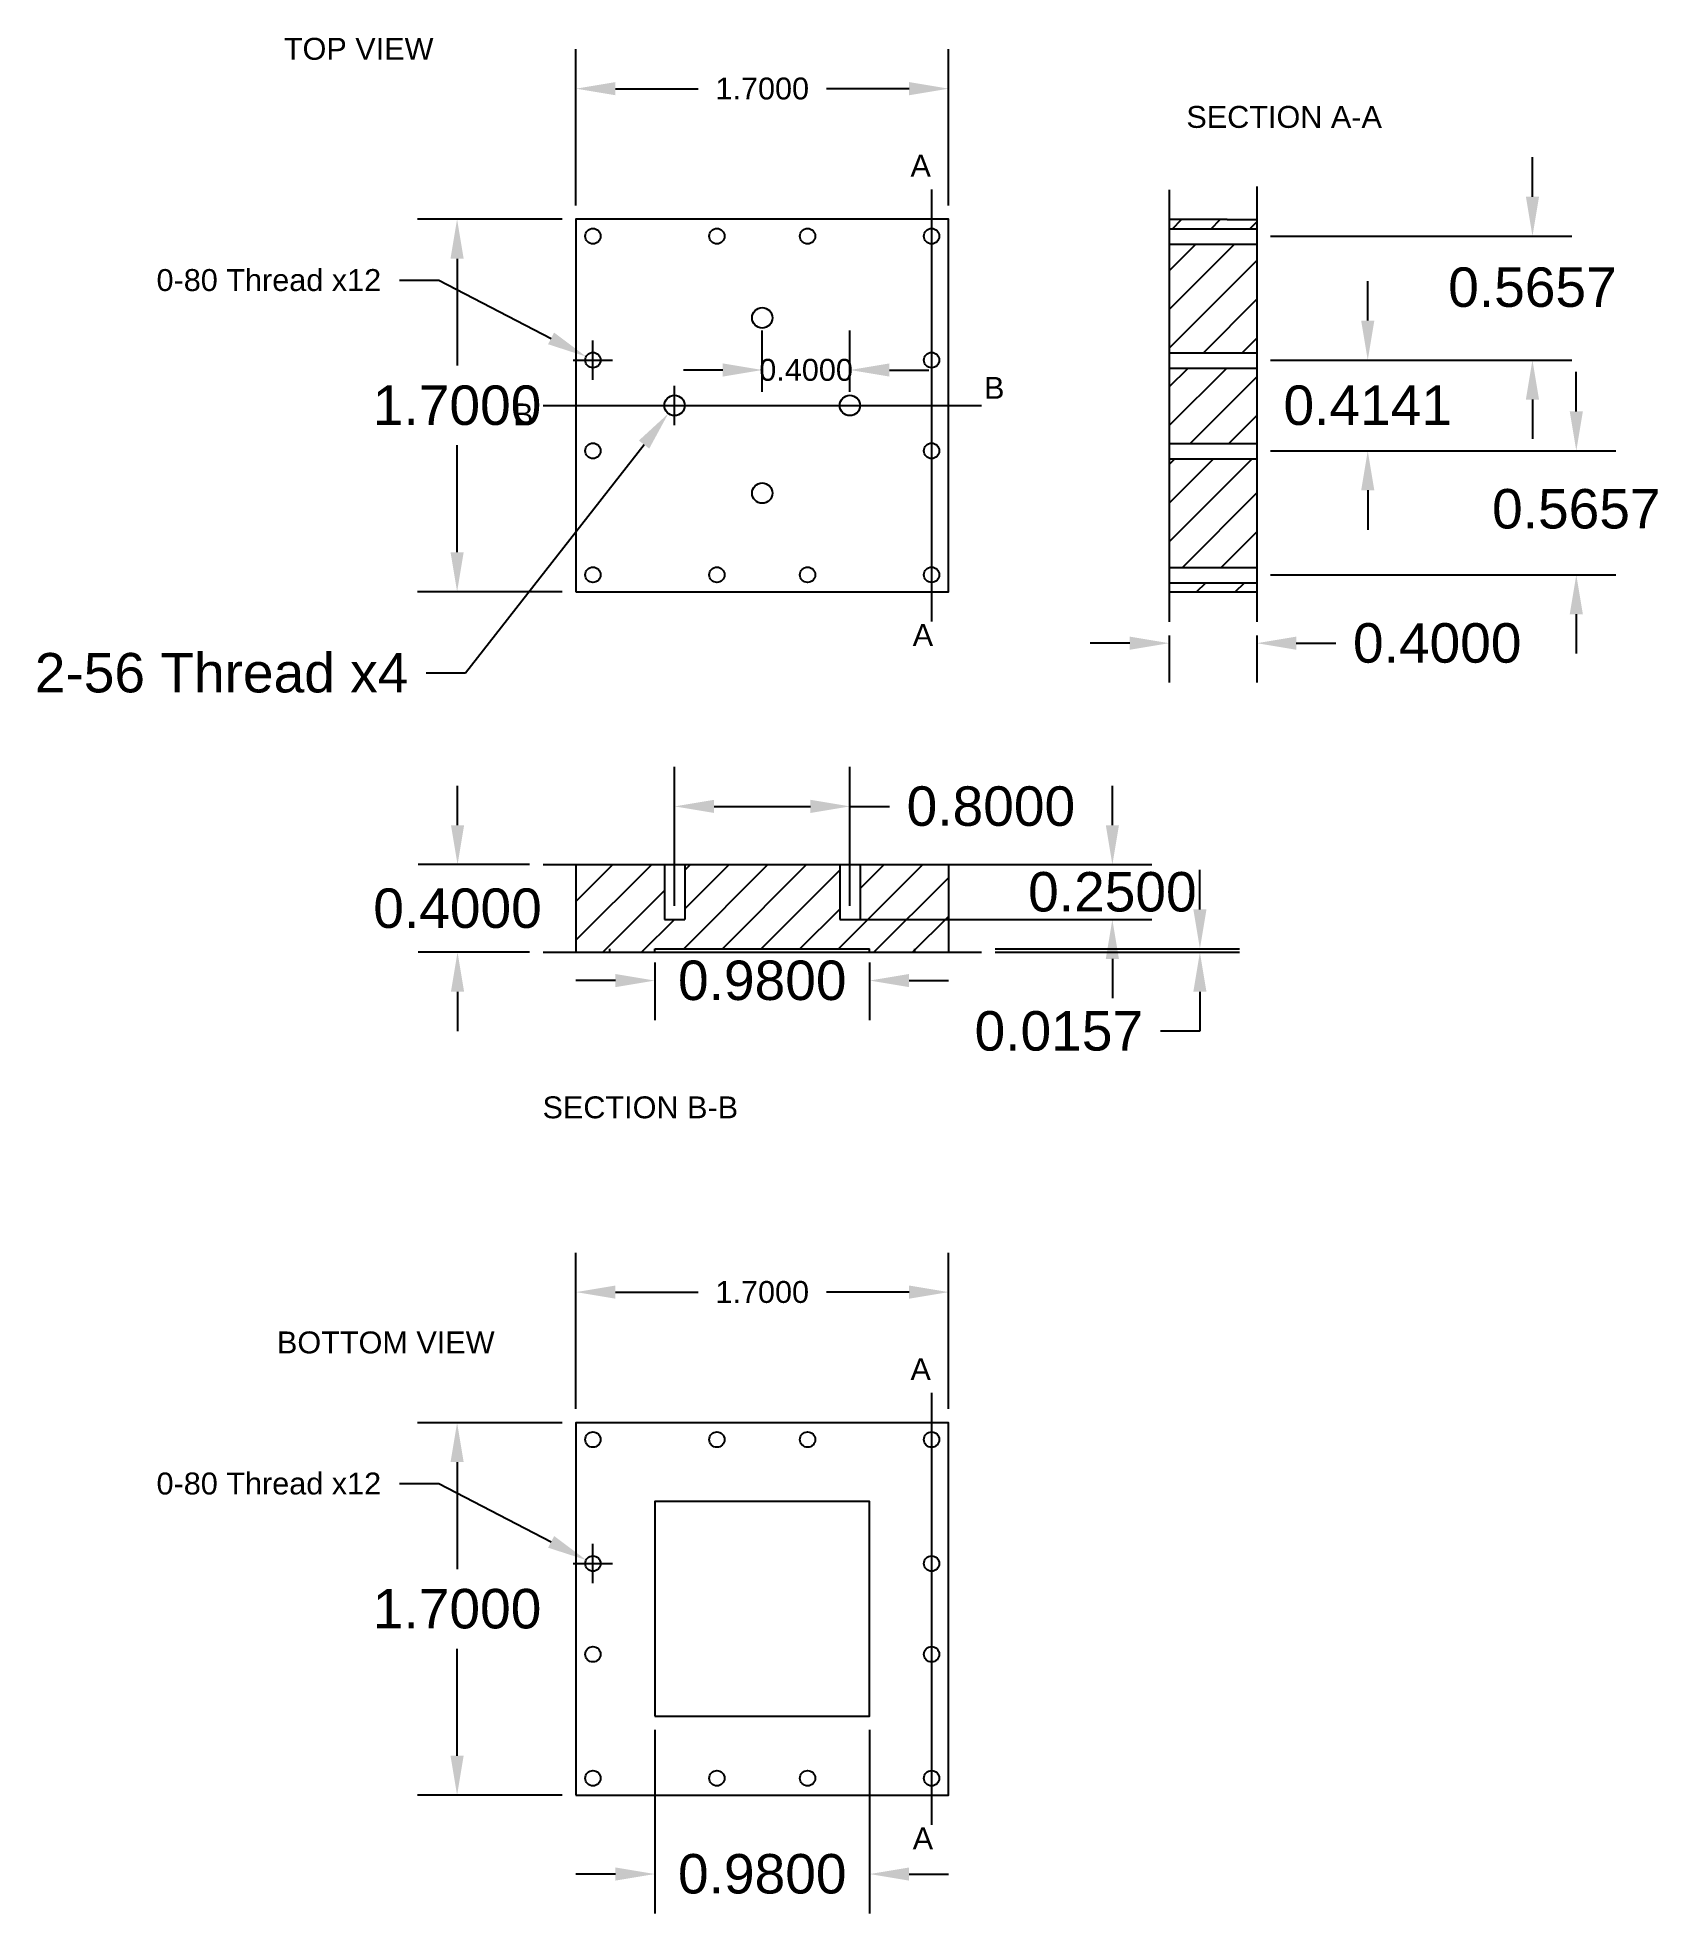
# Model space of a CAD drawing. Header units: inches. Extents: x -3.31 to 4.09, y -6.88 to 1.68.
import ezdxf

# ---------------------------------------------------------------- set-up
doc = ezdxf.new("R2010")
doc.units = ezdxf.units.IN
doc.header["$MEASUREMENT"] = 0
doc.styles.get("Standard").update_dxf_attribs({"font": 'arial.ttf'})
doc.dimstyles.get("Standard").update_dxf_attribs({"dimtxt": 0.18, "dimasz": 0.18, "dimexe": 0.18, "dimexo": 0.0625, "dimgap": 0.09, "dimtad": 0, "dimtih": 1, "dimtoh": 1, "dimdec": 4, "dimzin": 0, "dimdsep": 46, "dimtxsty": 'Standard', "dimcen": 0.09, "dimadec": 0, "dimazin": 0, "dimtfac": 1, "dimtdec": 4, "dimtofl": 0, "dimtmove": 0, "dimatfit": 3, "dimfxl": 1, "dimtolj": 1, "dimtzin": 0, "dimarcsym": 0})

# ---------------------------------------------------------------- blocks, each defined once
blk = doc.blocks.new('*D34')
at = {"color": 0, "lineweight": -2, "transparency": 16777216}
for p, q in [((-1.6557, 0.5717), (-1.4757, 0.5717)), ((-1.4757, 0.5717), (-0.9636, 0.3061)), ((-0.7727, 0.1171), (-0.7727, 0.2971)), ((-0.8627, 0.2071), (-0.6827, 0.2071))]:
    blk.add_line(p, q, dxfattribs=at)
at = {"color": 0, "transparency": 16777216}
blk.add_solid([(-0.9498, 0.3327), (-0.9774, 0.2794), (-0.8038, 0.2232)], dxfattribs=at)
at = {"layer": 'Defpoints', "color": 0, "transparency": 16777216}
for p in [(-0.8038, 0.2232), (-0.7417, 0.1909)]:
    blk.add_point(p, dxfattribs=at)
at = {"color": 0, "transparency": 16777216, "insert": (-2.2517, 0.5717), "char_height": 0.18, "attachment_point": 5}
blk.add_mtext('\\A1;{\\H0.55556x;0-80 Thread x12}', dxfattribs=at)
blk = doc.blocks.new('*D35')
at = {"color": 0, "lineweight": -2, "ltscale": 0.01, "transparency": 16777216}
for p, q in [((-0.85, 0.9125), (-0.85, 1.6259)), ((0.85, 0.9125), (0.85, 1.6259)), ((-0.67, 1.4459), (-0.2927, 1.4459)), ((0.67, 1.4459), (0.2927, 1.4459))]:
    blk.add_line(p, q, dxfattribs=at)
at = {"color": 0, "ltscale": 0.01, "transparency": 16777216}
for points in [[(-0.67, 1.4759), (-0.67, 1.4159), (-0.85, 1.4459)], [(0.67, 1.4759), (0.67, 1.4159), (0.85, 1.4459)]]:
    blk.add_solid(points, dxfattribs=at)
at = {"layer": 'Defpoints', "color": 0, "ltscale": 0.01, "transparency": 16777216}
for p in [(0.85, 1.4459), (-0.85, 0.85), (0.85, 0.85)]:
    blk.add_point(p, dxfattribs=at)
at = {"color": 0, "ltscale": 0.01, "transparency": 16777216, "insert": (0, 1.4459), "char_height": 0.18, "attachment_point": 5}
blk.add_mtext('\\A1;{\\H0.55556x;1.7000}', dxfattribs=at)
blk = doc.blocks.new('*D23')
at = {"color": 0, "lineweight": -2, "transparency": 16777216}
for p, q in [((0, 0.0625), (0, 0.3419)), ((0.4, 0.0625), (0.4, 0.3419)), ((-0.18, 0.1619), (-0.36, 0.1619)), ((0.58, 0.1619), (0.76, 0.1619))]:
    blk.add_line(p, q, dxfattribs=at)
at = {"color": 0, "transparency": 16777216}
for points in [[(-0.18, 0.1919), (-0.18, 0.1319), (0, 0.1619)], [(0.58, 0.1919), (0.58, 0.1319), (0.4, 0.1619)]]:
    blk.add_solid(points, dxfattribs=at)
at = {"layer": 'Defpoints', "color": 0, "transparency": 16777216}
for p in [(0.4, 0.1619), (0, 0), (0.4, 0)]:
    blk.add_point(p, dxfattribs=at)
at = {"color": 0, "transparency": 16777216, "insert": (0.2, 0.1619), "char_height": 0.18, "attachment_point": 5}
blk.add_mtext('\\A1;{\\H0.55556x;0.4000}', dxfattribs=at)
blk = doc.blocks.new('*D24')
at = {"color": 0, "lineweight": -2, "transparency": 16777216}
for p, q in [((1.5977, -1.9157), (1.5977, -1.7357)), ((0.416, -2.0957), (1.7777, -2.0957)), ((0.416, -2.3457), (1.7777, -2.3457)), ((1.5977, -2.5257), (1.5977, -2.7057))]:
    blk.add_line(p, q, dxfattribs=at)
at = {"color": 0, "transparency": 16777216}
for points in [[(1.5677, -1.9157), (1.6277, -1.9157), (1.5977, -2.0957)], [(1.5677, -2.5257), (1.6277, -2.5257), (1.5977, -2.3457)]]:
    blk.add_solid(points, dxfattribs=at)
at = {"layer": 'Defpoints', "color": 0, "transparency": 16777216}
for p in [(0.3535, -2.0957), (1.5977, -2.0957), (0.3535, -2.3457)]:
    blk.add_point(p, dxfattribs=at)
at = {"color": 0, "transparency": 16777216, "insert": (1.5977, -2.2207), "char_height": 0.18, "attachment_point": 5}
blk.add_mtext('\\A1;0.2500', dxfattribs=at)
blk = doc.blocks.new('*D25')
at = {"color": 0, "lineweight": -2, "transparency": 16777216}
for p, q in [((-0.49, -2.5424), (-0.49, -2.8047)), ((0.49, -2.5424), (0.49, -2.8047)), ((-0.67, -2.6247), (-0.85, -2.6247)), ((0.67, -2.6247), (0.85, -2.6247))]:
    blk.add_line(p, q, dxfattribs=at)
at = {"color": 0, "transparency": 16777216}
for points in [[(-0.67, -2.5947), (-0.67, -2.6547), (-0.49, -2.6247)], [(0.67, -2.5947), (0.67, -2.6547), (0.49, -2.6247)]]:
    blk.add_solid(points, dxfattribs=at)
at = {"layer": 'Defpoints', "color": 0, "transparency": 16777216}
for p in [(-0.49, -2.4799), (0.49, -2.4799), (0.49, -2.6247)]:
    blk.add_point(p, dxfattribs=at)
at = {"color": 0, "transparency": 16777216, "insert": (0, -2.6247), "char_height": 0.18, "attachment_point": 5}
blk.add_mtext('\\A1;0.9800', dxfattribs=at)
blk = doc.blocks.new('*D26')
at = {"color": 0, "lineweight": -2, "transparency": 16777216}
for p, q in [((-0.9125, 0.85), (-1.5726, 0.85)), ((-1.3926, 0.67), (-1.3926, 0.1819)), ((-1.3926, -0.67), (-1.3926, -0.1819)), ((-0.9125, -0.85), (-1.5726, -0.85))]:
    blk.add_line(p, q, dxfattribs=at)
at = {"color": 0, "transparency": 16777216}
for points in [[(-1.4226, 0.67), (-1.3626, 0.67), (-1.3926, 0.85)], [(-1.4226, -0.67), (-1.3626, -0.67), (-1.3926, -0.85)]]:
    blk.add_solid(points, dxfattribs=at)
at = {"layer": 'Defpoints', "color": 0, "transparency": 16777216}
for p in [(-0.85, 0.85), (-1.3926, -0.85), (-0.85, -0.85)]:
    blk.add_point(p, dxfattribs=at)
at = {"color": 0, "transparency": 16777216, "insert": (-1.3926, 0), "char_height": 0.18, "attachment_point": 5}
blk.add_mtext('\\A1;1.7000', dxfattribs=at)
blk = doc.blocks.new('*D19')
at = {"color": 0, "lineweight": -2, "transparency": 16777216}
for p, q in [((1.9971, -2.2999), (1.9971, -2.1199)), ((1.0625, -2.4799), (2.1771, -2.4799)), ((1.0625, -2.4956), (2.1771, -2.4956)), ((1.9971, -2.6756), (1.9971, -2.8556)), ((1.9971, -2.8556), (1.8171, -2.8556))]:
    blk.add_line(p, q, dxfattribs=at)
at = {"color": 0, "transparency": 16777216}
for points in [[(1.9671, -2.2999), (2.0271, -2.2999), (1.9971, -2.4799)], [(1.9671, -2.6756), (2.0271, -2.6756), (1.9971, -2.4956)]]:
    blk.add_solid(points, dxfattribs=at)
at = {"layer": 'Defpoints', "color": 0, "transparency": 16777216}
for p in [(1, -2.4799), (1, -2.4956), (1.9971, -2.4956)]:
    blk.add_point(p, dxfattribs=at)
at = {"color": 0, "transparency": 16777216, "insert": (1.3534, -2.8556), "char_height": 0.18, "attachment_point": 5}
blk.add_mtext('\\A1;0.0157', dxfattribs=at)
blk = doc.blocks.new('*D27')
at = {"color": 0, "lineweight": -2, "transparency": 16777216}
for p, q in [((-1.3906, -1.9157), (-1.3906, -1.7357)), ((-1.0625, -2.0957), (-1.5706, -2.0957)), ((-1.0625, -2.4956), (-1.5706, -2.4956)), ((-1.3906, -2.6756), (-1.3906, -2.8556))]:
    blk.add_line(p, q, dxfattribs=at)
at = {"color": 0, "transparency": 16777216}
for points in [[(-1.4206, -1.9157), (-1.3606, -1.9157), (-1.3906, -2.0957)], [(-1.4206, -2.6756), (-1.3606, -2.6756), (-1.3906, -2.4956)]]:
    blk.add_solid(points, dxfattribs=at)
at = {"layer": 'Defpoints', "color": 0, "transparency": 16777216}
for p in [(-1, -2.0957), (-1.3906, -2.4956), (-1, -2.4956)]:
    blk.add_point(p, dxfattribs=at)
at = {"color": 0, "transparency": 16777216, "insert": (-1.3906, -2.2956), "char_height": 0.18, "attachment_point": 5}
blk.add_mtext('\\A1;0.4000', dxfattribs=at)
blk = doc.blocks.new('*D28')
at = {"color": 0, "lineweight": -2, "transparency": 16777216}
for p, q in [((1.6768, -1.085), (1.4968, -1.085)), ((1.8568, -1.0493), (1.8568, -1.265)), ((2.2568, -1.0493), (2.2568, -1.265)), ((2.4368, -1.085), (2.6168, -1.085))]:
    blk.add_line(p, q, dxfattribs=at)
at = {"color": 0, "transparency": 16777216}
for points in [[(1.6768, -1.055), (1.6768, -1.115), (1.8568, -1.085)], [(2.4368, -1.055), (2.4368, -1.115), (2.2568, -1.085)]]:
    blk.add_solid(points, dxfattribs=at)
at = {"layer": 'Defpoints', "color": 0, "transparency": 16777216}
for p in [(1.8568, -0.9868), (2.2568, -0.9868), (2.2568, -1.085)]:
    blk.add_point(p, dxfattribs=at)
at = {"color": 0, "transparency": 16777216, "insert": (3.0801, -1.085), "char_height": 0.18, "attachment_point": 5}
blk.add_mtext('\\A1;0.4000', dxfattribs=at)
blk = doc.blocks.new('*D29')
at = {"color": 0, "lineweight": -2, "transparency": 16777216}
for p, q in [((-1.6557, -4.9208), (-1.4757, -4.9208)), ((-1.4757, -4.9208), (-0.9636, -5.1865)), ((-0.7727, -5.3755), (-0.7727, -5.1955)), ((-0.8627, -5.2855), (-0.6827, -5.2855))]:
    blk.add_line(p, q, dxfattribs=at)
at = {"color": 0, "transparency": 16777216}
blk.add_solid([(-0.9498, -5.1598), (-0.9774, -5.2131), (-0.8038, -5.2693)], dxfattribs=at)
at = {"layer": 'Defpoints', "color": 0, "transparency": 16777216}
for p in [(-0.8038, -5.2693), (-0.7417, -5.3016)]:
    blk.add_point(p, dxfattribs=at)
at = {"color": 0, "transparency": 16777216, "insert": (-2.2517, -4.9208), "char_height": 0.18, "attachment_point": 5}
blk.add_mtext('\\A1;{\\H0.55556x;0-80 Thread x12}', dxfattribs=at)
blk = doc.blocks.new('*D30')
at = {"color": 0, "lineweight": -2, "ltscale": 0.01, "transparency": 16777216}
for p, q in [((-0.85, -4.58), (-0.85, -3.8666)), ((0.85, -4.58), (0.85, -3.8666)), ((-0.67, -4.0466), (-0.2927, -4.0466)), ((0.67, -4.0466), (0.2927, -4.0466))]:
    blk.add_line(p, q, dxfattribs=at)
at = {"color": 0, "ltscale": 0.01, "transparency": 16777216}
for points in [[(-0.67, -4.0166), (-0.67, -4.0766), (-0.85, -4.0466)], [(0.67, -4.0166), (0.67, -4.0766), (0.85, -4.0466)]]:
    blk.add_solid(points, dxfattribs=at)
at = {"layer": 'Defpoints', "color": 0, "ltscale": 0.01, "transparency": 16777216}
for p in [(0.85, -4.0466), (-0.85, -4.6425), (0.85, -4.6425)]:
    blk.add_point(p, dxfattribs=at)
at = {"color": 0, "ltscale": 0.01, "transparency": 16777216, "insert": (0, -4.0466), "char_height": 0.18, "attachment_point": 5}
blk.add_mtext('\\A1;{\\H0.55556x;1.7000}', dxfattribs=at)
blk = doc.blocks.new('*D31')
at = {"color": 0, "lineweight": -2, "transparency": 16777216}
for p, q in [((-0.9125, -4.6425), (-1.5726, -4.6425)), ((-1.3926, -4.8225), (-1.3926, -5.3106)), ((-1.3926, -6.1625), (-1.3926, -5.6744)), ((-0.9125, -6.3425), (-1.5726, -6.3425))]:
    blk.add_line(p, q, dxfattribs=at)
at = {"color": 0, "transparency": 16777216}
for points in [[(-1.4226, -4.8225), (-1.3626, -4.8225), (-1.3926, -4.6425)], [(-1.4226, -6.1625), (-1.3626, -6.1625), (-1.3926, -6.3425)]]:
    blk.add_solid(points, dxfattribs=at)
at = {"layer": 'Defpoints', "color": 0, "transparency": 16777216}
for p in [(-0.85, -4.6425), (-1.3926, -6.3425), (-0.85, -6.3425)]:
    blk.add_point(p, dxfattribs=at)
at = {"color": 0, "transparency": 16777216, "insert": (-1.3926, -5.4925), "char_height": 0.18, "attachment_point": 5}
blk.add_mtext('\\A1;1.7000', dxfattribs=at)
blk = doc.blocks.new('*D32')
at = {"color": 0, "lineweight": -2, "transparency": 16777216}
for p, q in [((-0.4, -0.09), (-0.4, 0.09)), ((-0.49, 0), (-0.31, 0)), ((-1.3545, -1.2209), (-0.5395, -0.1784)), ((-1.5345, -1.2209), (-1.3545, -1.2209))]:
    blk.add_line(p, q, dxfattribs=at)
at = {"color": 0, "transparency": 16777216}
blk.add_solid([(-0.5631, -0.16), (-0.5159, -0.1969), (-0.4286, -0.0366)], dxfattribs=at)
at = {"layer": 'Defpoints', "color": 0, "transparency": 16777216}
for p in [(-0.3714, 0.0366), (-0.4286, -0.0366)]:
    blk.add_point(p, dxfattribs=at)
at = {"color": 0, "transparency": 16777216, "insert": (-2.4674, -1.2209), "char_height": 0.18, "attachment_point": 5}
blk.add_mtext('\\A1;2-56 Thread x4', dxfattribs=at)
blk = doc.blocks.new('*D33')
at = {"color": 0, "lineweight": -2, "transparency": 16777216}
for p, q in [((3.5147, 0.9527), (3.5147, 1.1327)), ((2.3193, 0.7727), (3.6947, 0.7727)), ((2.3193, 0.2071), (3.6947, 0.2071)), ((3.5147, 0.0271), (3.5147, -0.1529))]:
    blk.add_line(p, q, dxfattribs=at)
at = {"color": 0, "transparency": 16777216}
for points in [[(3.4847, 0.9527), (3.5447, 0.9527), (3.5147, 0.7727)], [(3.4847, 0.0271), (3.5447, 0.0271), (3.5147, 0.2071)]]:
    blk.add_solid(points, dxfattribs=at)
at = {"layer": 'Defpoints', "color": 0, "transparency": 16777216}
for p in [(2.2568, 0.7727), (2.2568, 0.2071), (3.5147, 0.2071)]:
    blk.add_point(p, dxfattribs=at)
at = {"color": 0, "transparency": 16777216, "insert": (3.5147, 0.5388), "char_height": 0.18, "attachment_point": 5}
blk.add_mtext('\\A1;0.5657', dxfattribs=at)
blk = doc.blocks.new('*D20')
at = {"color": 0, "lineweight": -2, "transparency": 16777216}
for p, q in [((2.7631, 0.3871), (2.7631, 0.5671)), ((2.3193, 0.2071), (2.9431, 0.2071)), ((2.3193, -0.2071), (2.9431, -0.2071)), ((2.7631, -0.3871), (2.7631, -0.5671))]:
    blk.add_line(p, q, dxfattribs=at)
at = {"color": 0, "transparency": 16777216}
for points in [[(2.7331, 0.3871), (2.7931, 0.3871), (2.7631, 0.2071)], [(2.7331, -0.3871), (2.7931, -0.3871), (2.7631, -0.2071)]]:
    blk.add_solid(points, dxfattribs=at)
at = {"layer": 'Defpoints', "color": 0, "transparency": 16777216}
for p in [(2.2568, 0.2071), (2.2568, -0.2071), (2.7631, -0.2071)]:
    blk.add_point(p, dxfattribs=at)
at = {"color": 0, "transparency": 16777216, "insert": (2.7631, 0), "char_height": 0.18, "attachment_point": 5}
blk.add_mtext('\\A1;0.4141', dxfattribs=at)
blk = doc.blocks.new('*D21')
at = {"color": 0, "lineweight": -2, "transparency": 16777216}
for p, q in [((3.7149, -0.0271), (3.7149, 0.1529)), ((2.3193, -0.2071), (3.8949, -0.2071)), ((2.3193, -0.7727), (3.8949, -0.7727)), ((3.7149, -0.9527), (3.7149, -1.1327))]:
    blk.add_line(p, q, dxfattribs=at)
at = {"color": 0, "transparency": 16777216}
for points in [[(3.6849, -0.0271), (3.7449, -0.0271), (3.7149, -0.2071)], [(3.6849, -0.9527), (3.7449, -0.9527), (3.7149, -0.7727)]]:
    blk.add_solid(points, dxfattribs=at)
at = {"layer": 'Defpoints', "color": 0, "transparency": 16777216}
for p in [(2.2568, -0.2071), (2.2568, -0.7727), (3.7149, -0.7727)]:
    blk.add_point(p, dxfattribs=at)
at = {"color": 0, "transparency": 16777216, "insert": (3.7149, -0.4727), "char_height": 0.18, "attachment_point": 5}
blk.add_mtext('\\A1;0.5657', dxfattribs=at)
blk = doc.blocks.new('*D22')
at = {"color": 0, "lineweight": -2, "transparency": 16777216}
for p, q in [((-0.4, -2.2832), (-0.4, -1.6497)), ((0.4, -2.2832), (0.4, -1.6497)), ((-0.22, -1.8297), (0.22, -1.8297)), ((0.4, -1.8297), (0.58, -1.8297))]:
    blk.add_line(p, q, dxfattribs=at)
at = {"color": 0, "transparency": 16777216}
for points in [[(-0.22, -1.7997), (-0.22, -1.8597), (-0.4, -1.8297)], [(0.22, -1.7997), (0.22, -1.8597), (0.4, -1.8297)]]:
    blk.add_solid(points, dxfattribs=at)
at = {"layer": 'Defpoints', "color": 0, "transparency": 16777216}
for p in [(0.4, -1.8297), (-0.4, -2.3457), (0.4, -2.3457)]:
    blk.add_point(p, dxfattribs=at)
at = {"color": 0, "transparency": 16777216, "insert": (1.0433, -1.8297), "char_height": 0.18, "attachment_point": 5}
blk.add_mtext('\\A1;0.8000', dxfattribs=at)
blk = doc.blocks.new('*D37')
at = {"color": 0, "lineweight": -2, "transparency": 16777216}
for p, q in [((-0.49, -6.045), (-0.49, -6.8825)), ((0.49, -6.045), (0.49, -6.8825)), ((-0.67, -6.7025), (-0.85, -6.7025)), ((0.67, -6.7025), (0.85, -6.7025))]:
    blk.add_line(p, q, dxfattribs=at)
at = {"color": 0, "transparency": 16777216}
for points in [[(-0.67, -6.6725), (-0.67, -6.7325), (-0.49, -6.7025)], [(0.67, -6.6725), (0.67, -6.7325), (0.49, -6.7025)]]:
    blk.add_solid(points, dxfattribs=at)
at = {"layer": 'Defpoints', "color": 0, "transparency": 16777216}
for p in [(-0.49, -5.9825), (0.49, -5.9825), (0.49, -6.7025)]:
    blk.add_point(p, dxfattribs=at)
at = {"color": 0, "transparency": 16777216, "insert": (0, -6.7025), "char_height": 0.18, "attachment_point": 5}
blk.add_mtext('\\A1;0.9800', dxfattribs=at)

msp = doc.modelspace()

# ---------------------------------------------------------------- hatches: boundary and pattern name
h = msp.add_hatch()
h.set_pattern_fill('ANSI31', color=256)
h.set_pattern_definition([(45, (0.3568, -0.00116), (-0.088388, 0.088388), [])])
h.paths.add_polyline_path([(2.12218, 0.80658), (2.2568, 0.80658), (2.2568, 0.84823), (2.12218, 0.84823), (1.8568, 0.84823), (1.8568, 0.80658)])
h.paths.add_polyline_path([(2.2568, 0.73658), (2.12218, 0.73658), (1.8568, 0.73658), (1.8568, 0.2409), (2.12218, 0.2409), (2.2568, 0.2409)])
h.paths.add_polyline_path([(1.8568, 0.1709), (1.8568, -0.17322), (2.12218, -0.17322), (2.2568, -0.17322), (2.2568, 0.1709), (2.12218, 0.1709)])
h.paths.add_polyline_path([(1.8568, -0.24322), (1.8568, -0.7389), (2.12218, -0.7389), (2.2568, -0.7389), (2.2568, -0.24322), (2.12218, -0.24322)])
h.paths.add_polyline_path([(2.12218, -0.85116), (2.2568, -0.85116), (2.2568, -0.8089), (2.12218, -0.8089), (1.8568, -0.8089), (1.8568, -0.85116)])
h = msp.add_hatch()
h.set_pattern_fill('ANSI31', color=256)
h.paths.add_polyline_path([(-0.85, -2.09565), (-0.85, -2.42253), (-0.85, -2.49564), (-0.49, -2.49564), (-0.49, -2.47994), (0.49, -2.47994), (0.49, -2.49564), (0.85, -2.49564), (0.85, -2.40123), (0.85, -2.09565), (0.4465, -2.09565), (0.4465, -2.34565), (0.3535, -2.34565), (0.3535, -2.09565), (-0.3535, -2.09565), (-0.3535, -2.34565), (-0.4465, -2.34565), (-0.4465, -2.09565)])
h.paths.add_polyline_path([(1.1689, -2.40741), (2.02801, -2.40741), (2.02801, -2.03648), (1.1689, -2.03648)], flags=9)

# ---------------------------------------------------------------- linework, layer by layer
for p, q in [((0.77274, 0.98596), (0.77274, -0.98547)), ((1.8568, 0.98458), (1.8568, -0.98685)), ((2.2568, 0.99884), (2.2568, -0.98685)), ((2.12218, 0.84823), (1.85587, 0.84823)), ((1.85587, 0.80658), (2.12218, 0.80658)), ((2.12218, 0.84823), (2.2568, 0.84823)), ((2.12218, 0.80658), (2.2568, 0.80658)), ((1.85587, 0.73658), (2.12218, 0.73658)), ((2.12218, 0.73658), (2.2568, 0.73658)), ((1.85587, 0.2409), (2.12218, 0.2409)), ((2.12218, 0.2409), (2.2568, 0.2409)), ((1.85587, 0.1709), (2.12218, 0.1709)), ((2.12218, 0.1709), (2.2568, 0.1709)), ((-1, 0), (1, 0)), ((-0.85, 0), (-0.85, -0.85)), ((1.85587, -0.17322), (2.12218, -0.17322)), ((1.85587, -0.24322), (2.12218, -0.24322)), ((2.12218, -0.17322), (2.2568, -0.17322)), ((2.12218, -0.24322), (2.2568, -0.24322)), ((1.85587, -0.7389), (2.12218, -0.7389)), ((2.12218, -0.7389), (2.2568, -0.7389)), ((1.85587, -0.8089), (2.12218, -0.8089)), ((1.85587, -0.85116), (2.12218, -0.85116)), ((2.12218, -0.8089), (2.2568, -0.8089)), ((2.12218, -0.85116), (2.2568, -0.85116)), ((-1, -2.09565), (-0.85, -2.09565)), ((-0.85, -2.09565), (-0.85, -2.42253)), ((-0.85, -2.09565), (-0.695, -2.09565)), ((-0.85, -2.09565), (-0.85, -2.42253)), ((-0.85, -2.09565), (0.85, -2.09565)), ((-0.695, -2.09565), (-0.4465, -2.09565)), ((-0.4465, -2.09565), (-0.4465, -2.34565)), ((-0.3535, -2.09565), (-0.3535, -2.34565)), ((-0.3535, -2.09565), (0.3535, -2.09565)), ((0.3535, -2.09565), (0.3535, -2.34565)), ((0.4465, -2.09565), (0.4465, -2.34565)), ((0.4465, -2.09565), (1, -2.09565)), ((0.85, -2.09565), (0.85, -2.42253)), ((-0.4465, -2.34565), (-0.3535, -2.34565)), ((0.3535, -2.34565), (0.4465, -2.34565)), ((-0.85, -2.40123), (-0.85, -2.47994)), ((-0.85, -2.40123), (-0.85, -2.49564)), ((-0.85, -2.47994), (-0.85, -2.49564)), ((-0.695, -2.49564), (-0.695, -2.47994)), ((-0.49, -2.47994), (0.49, -2.47994)), ((-0.49, -2.49564), (-0.49, -2.47994)), ((0.49, -2.49564), (0.49, -2.47994)), ((0.695, -2.47994), (0.695, -2.49564)), ((0.85, -2.40123), (0.85, -2.49564)), ((-1, -2.49564), (0.85, -2.49564)), ((0.85, -2.49564), (1, -2.49564)), ((0.77274, -4.50657), (0.77274, -6.47799)), ((-0.85, -5.49252), (-0.85, -6.34252))]:
    msp.add_line(p, q)
for points in [[(-0.85, -0.85), (0.85, -0.85), (0.85, 0.85), (-0.85, 0.85)], [(-0.85, -6.34252), (0.85, -6.34252), (0.85, -4.64252), (-0.85, -4.64252)], [(-0.49, -5.98252), (0.49, -5.98252), (0.49, -5.00252), (-0.49, -5.00252)]]:
    msp.add_lwpolyline(points, close=True)
for centre, radius in [((-0.77274, 0.77274), 0.035), ((-0.20706, 0.77274), 0.035), ((0.20706, 0.77274), 0.035), ((0.77274, 0.77274), 0.035), ((0, 0.4), 0.0465), ((-0.77274, 0.20706), 0.035), ((0.77274, 0.20706), 0.035), ((-0.4, 0), 0.0465), ((0.4, 0), 0.0465), ((-0.77272, -0.20706), 0.035), ((0.77274, -0.20706), 0.035), ((0, -0.4), 0.0465), ((-0.77274, -0.77274), 0.035), ((-0.20706, -0.77274), 0.035), ((0.20706, -0.77274), 0.035), ((0.77274, -0.77274), 0.035), ((-0.77274, -4.71978), 0.035), ((-0.20706, -4.71978), 0.035), ((0.20706, -4.71978), 0.035), ((0.77274, -4.71978), 0.035), ((-0.77274, -5.28546), 0.035), ((0.77274, -5.28546), 0.035), ((-0.77272, -5.69958), 0.035), ((0.77274, -5.69958), 0.035), ((-0.77274, -6.26526), 0.035), ((-0.20706, -6.26526), 0.035), ((0.20706, -6.26526), 0.035), ((0.77274, -6.26526), 0.035)]:
    msp.add_circle(centre, radius)

# ---------------------------------------------------------------- texts
at = {"char_height": 0.1, "attachment_point": 1}
for s, width, insert in [('TOP VIEW', 1.1706567, (-2.18321, 1.67786)), ('SECTION A-A', 1.2895194, (1.93522, 1.36696)), ('B', 0.1644373, (1.0121, 0.13036)), ('B', 0.1644373, (-1.13732, 0.00911)), ('SECTION B-B', 2.3485663, (-1.0028, -3.15329)), ('BOTTOM VIEW', 1.1706567, (-2.21471, -4.22624))]:
    msp.add_mtext_dynamic_manual_height_columns(s, width=width, gutter_width=0.5, heights=[0], dxfattribs=dict(at, insert=insert))
at = {"ltscale": 0.01, "char_height": 0.1, "attachment_point": 1}
for insert in [(0.67628, 1.14417), (0.68647, -0.99732), (0.67628, -4.34835), (0.68647, -6.48984)]:
    msp.add_mtext_dynamic_manual_height_columns('A', width=0.1421232, gutter_width=1, heights=[0], dxfattribs=dict(at, insert=insert))

# ---------------------------------------------------------------- dimensions: what is measured, and where the dimension line sits
at = {"ltscale": 0.01}
for base, p1, p2, picture, middle in [((0.85, 1.44591), (-0.85, 0.85), (0.85, 0.85), '*D35', (0, 1.44591)), ((0.85, -4.04661), (-0.85, -4.64252), (0.85, -4.64252), '*D30', (0, -4.04661))]:
    dim = msp.add_linear_dim(base=base, p1=p1, p2=p2, text='{\\H0.55556x;<>}', dimstyle='Standard', dxfattribs=at)
    dim.commit()
    dim.dimension.update_dxf_attribs({"geometry": picture, "text_midpoint": middle})
for base, p1, p2, picture, middle in [((3.51472, 0.20706), (2.2568, 0.77274), (2.2568, 0.20706), '*D33', (3.51472, 0.53882)), ((2.7631, -0.20706), (2.2568, 0.20706), (2.2568, -0.20706), '*D20', (2.7631, 0)), ((3.71494, -0.77274), (2.2568, -0.20706), (2.2568, -0.77274), '*D21', (3.71494, -0.47266)), ((-1.39056, -2.49564), (-1, -2.09565), (-1, -2.49564), '*D27', (-1.39056, -2.29565)), ((1.59766, -2.09565), (0.3535, -2.34565), (0.3535, -2.09565), '*D24', (1.59766, -2.22065))]:
    dim = msp.add_linear_dim(base=base, p1=p1, p2=p2, angle=90, dimstyle='Standard')
    dim.commit()
    dim.dimension.update_dxf_attribs({"geometry": picture, "text_midpoint": middle, "dimtype": 160})
for p1, p2, text, picture, middle in [((-0.74167, 0.19094), (-0.80381, 0.22318), '{\\H0.55556x;0-80 Thread x12}', '*D34', (-2.25169, 0.57169)), ((-0.37136, 0.03663), (-0.42864, -0.03663), '2-56 Thread x4', '*D32', (-2.46736, -1.22087)), ((-0.74167, -5.30158), (-0.80381, -5.26935), '{\\H0.55556x;0-80 Thread x12}', '*D29', (-2.25169, -4.92083))]:
    dim = msp.add_diameter_dim_2p(p1=p1, p2=p2, text=text, dimstyle='Standard')
    dim.commit()
    dim.dimension.update_dxf_attribs({"geometry": picture, "text_midpoint": middle, "dimtype": 163})
for base, p1, p2, picture, middle in [((-1.39255, -0.85), (-0.85, 0.85), (-0.85, -0.85), '*D26', (-1.39255, 0)), ((1.99707, -2.49564), (1, -2.47994), (1, -2.49564), '*D19', (1.35344, -2.85564)), ((-1.39255, -6.34252), (-0.85, -4.64252), (-0.85, -6.34252), '*D31', (-1.39255, -5.49252))]:
    dim = msp.add_linear_dim(base=base, p1=p1, p2=p2, angle=90, dimstyle='Standard')
    dim.commit()
    dim.dimension.update_dxf_attribs({"geometry": picture, "text_midpoint": middle})
dim = msp.add_linear_dim(base=(0.4, 0.16191), p1=(0, 0), p2=(0.4, 0), text='{\\H0.55556x;<>}', dimstyle='Standard', override={"dimtix": 1})
dim.commit()
dim.dimension.update_dxf_attribs({"geometry": '*D23', "text_midpoint": (0.2, 0.16191), "dimtype": 160})
for base, p1, p2, picture, middle in [((2.2568, -1.08497), (1.8568, -0.98685), (2.2568, -0.98685), '*D28', (3.08012, -1.08497)), ((0.4, -1.82971), (-0.4, -2.34565), (0.4, -2.34565), '*D22', (1.04332, -1.82971)), ((0.49, -6.7025), (-0.49, -5.98252), (0.49, -5.98252), '*D37', (0, -6.7025))]:
    dim = msp.add_linear_dim(base=base, p1=p1, p2=p2, dimstyle='Standard')
    dim.commit()
    dim.dimension.update_dxf_attribs({"geometry": picture, "text_midpoint": middle})
dim = msp.add_linear_dim(base=(0.49, -2.62467), p1=(-0.49, -2.47994), p2=(0.49, -2.47994), dimstyle='Standard')
dim.commit()
dim.dimension.update_dxf_attribs({"geometry": '*D25', "text_midpoint": (0, -2.62467), "dimtype": 160})

doc.saveas('drawing.dxf')
